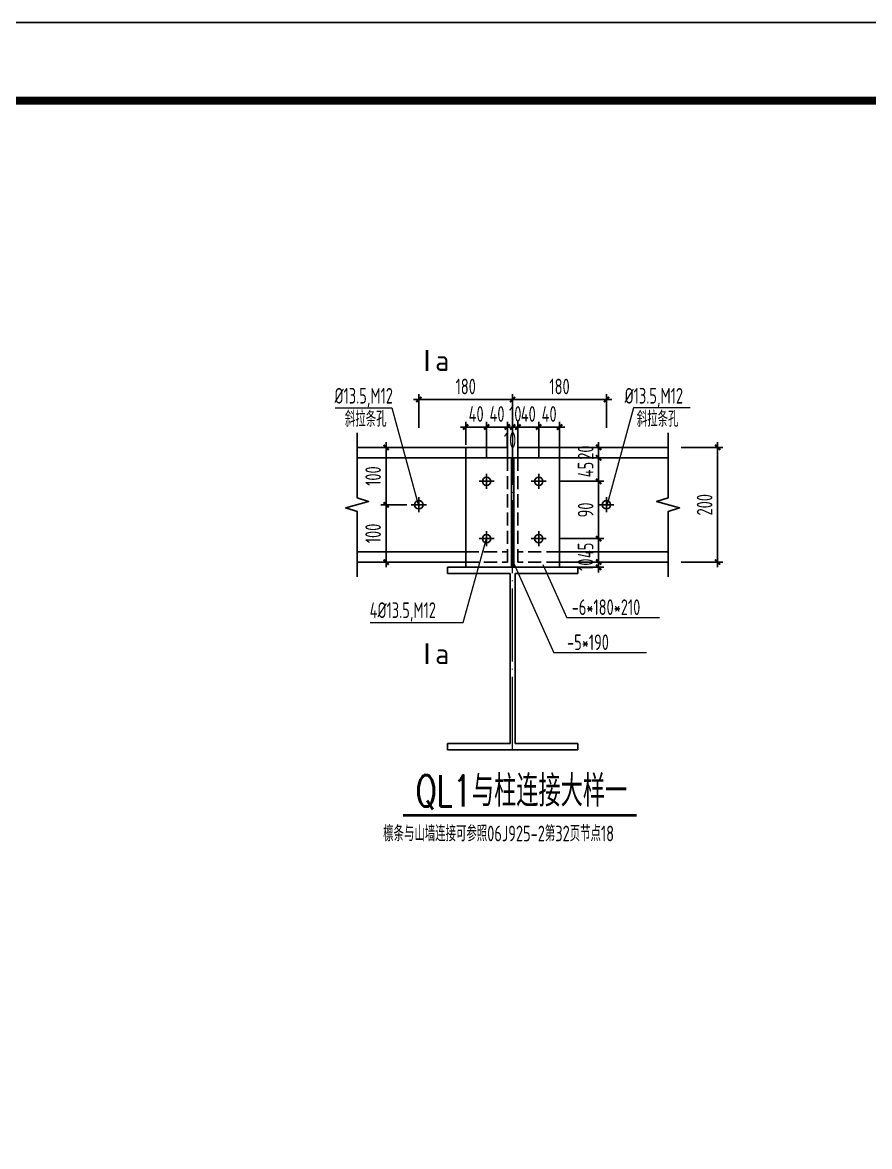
# Model space of a CAD drawing. Extents: x 19118 to 566552, y -1188739 to 92943.
# Drawn here: x 102077 to 118329, y -821847 to -800288 of the extents above; entities that cross this region are included whole.
import ezdxf

# ---------------------------------------------------------------- set-up
doc = ezdxf.new("R2010")
doc.units = 0
doc.header["$LTSCALE"] = 1000
doc.header["$MEASUREMENT"] = 0
doc.linetypes.add('DASH', pattern=[0.35, 0.25, -0.1])
doc.linetypes.add('DOTE', pattern=[2.42, 2, -0.2, 0.02, -0.2])
doc.layers.get('0').update_dxf_attribs({"linetype": 'CONTINUOUS'})
doc.layers.get('Defpoints').update_dxf_attribs({"linetype": 'CONTINUOUS'})
for name, color, linetype in [('AXIS', 3, 'CONTINUOUS'), ('BEAM', 4, 'CONTINUOUS'), ('COLU', 7, 'CONTINUOUS'), ('DIM', 3, 'CONTINUOUS'), ('NUM', 7, 'CONTINUOUS'), ('PUB_TITLE', 4, 'CONTINUOUS'), ('TEXT', 7, 'CONTINUOUS'), ('THICK', 6, 'CONTINUOUS'), ('THIN', 7, 'CONTINUOUS')]:
    doc.layers.add(name, color=color, linetype=linetype)
doc.styles.add('TSSD_Dimension', font='Tssdeng.shx', dxfattribs={"width": 0.7, "bigfont": 'hztxt.shx'})
doc.styles.add('TSSD_Label', font='tssdeng.shx', dxfattribs={"width": 0.6, "bigfont": 'hztxt.shx'})
doc.styles.add('TSSD_Rein', font='atssdeng.shx', dxfattribs={"width": 0.7, "bigfont": 'atssdchn.shx'})
doc.styles.add('正文', font='romans.shx', dxfattribs={"width": 0.71, "bigfont": 'hztxt.shx'})
doc.dimstyles.new('TSSD_10_100', dxfattribs={"dimtxt": 300, "dimasz": 100, "dimexe": 100, "dimexo": 250, "dimgap": 100, "dimtad": 1, "dimdec": 0, "dimlfac": 0.1, "dimzin": 0, "dimdsep": 46, "dimtxsty": 'TSSD_Dimension', "dimblk": 'ARCHTICK', "dimcen": 0, "dimdle": 100, "dimclrt": 7, "dimadec": 0, "dimazin": 0, "dimtfac": 1, "dimtdec": 0, "dimtix": 1, "dimtmove": 2, "dimatfit": 3, "dimldrblk": 'ARCHTICK', "dimfxl": 1, "dimtolj": 1, "dimtzin": 0, "dimarcsym": 0})

# ---------------------------------------------------------------- blocks, each defined once
blk = doc.blocks.new('A$C5D1D5D61')
at = {"layer": 'COLU', "linetype": 'ByBlock'}
for p, q in [((-57.7, 22.6), (192.3, 22.6)), ((-57.7, 10.6), (-57.7, 22.6)), ((192.3, 22.6), (192.3, 10.6)), ((-57.7, 10.6), (62.3, 10.6)), ((62.3, 10.6), (62.3, -315.4)), ((72.3, 10.6), (72.3, -315.4)), ((72.3, 10.6), (192.3, 10.6)), ((-57.7, -315.4), (62.3, -315.4)), ((-57.7, -327.4), (-57.7, -315.4)), ((72.3, -315.4), (192.3, -315.4)), ((192.3, -315.4), (192.3, -327.4)), ((-57.7, -327.4), (192.3, -327.4))]:
    blk.add_line(p, q, dxfattribs=at)
blk = doc.blocks.new('_ArchTick')
at = {"color": 0, "linetype": 'ByBlock', "const_width": 0.4}
blk.add_lwpolyline([(-0.5, -0.5), (0.5, 0.5)], dxfattribs=at)
blk = doc.blocks.new('*D728')
at = {"layer": 'Defpoints', "color": 0}
for p in [(111482, -807520), (109682, -808311), (111482, -808311)]:
    blk.add_point(p, dxfattribs=at)
at = {"layer": 'DIM', "color": 0, "lineweight": -2}
for p, q in [((109582, -807520), (111582, -807520)), ((109682, -808061), (109682, -807420)), ((111482, -808061), (111482, -807420))]:
    blk.add_line(p, q, dxfattribs=at)
at = {"layer": 'DIM', "color": 0, "lineweight": -2, "xscale": 100, "yscale": 100, "zscale": 100, "rotation": 180}
blk.add_blockref('_ArchTick', (109682, -807520), dxfattribs=at)
at = {"layer": 'DIM', "color": 0, "lineweight": -2, "xscale": 100, "yscale": 100, "zscale": 100}
blk.add_blockref('_ArchTick', (111482, -807520), dxfattribs=at)
at = {"layer": 'DIM', "color": 7, "insert": (110582, -807270), "char_height": 300, "attachment_point": 5, "style": 'TSSD_Dimension'}
blk.add_mtext('\\A1;180', dxfattribs=at)
blk = doc.blocks.new('*D729')
at = {"layer": 'Defpoints', "color": 0}
for p in [(113282, -807520), (111482, -808311), (113282, -808311)]:
    blk.add_point(p, dxfattribs=at)
at = {"layer": 'DIM', "color": 0, "lineweight": -2}
for p, q in [((111382, -807520), (113382, -807520)), ((111482, -808061), (111482, -807420)), ((113282, -808061), (113282, -807420))]:
    blk.add_line(p, q, dxfattribs=at)
at = {"layer": 'DIM', "color": 0, "lineweight": -2, "xscale": 100, "yscale": 100, "zscale": 100, "rotation": 180}
blk.add_blockref('_ArchTick', (111482, -807520), dxfattribs=at)
at = {"layer": 'DIM', "color": 0, "lineweight": -2, "xscale": 100, "yscale": 100, "zscale": 100}
blk.add_blockref('_ArchTick', (113282, -807520), dxfattribs=at)
at = {"layer": 'DIM', "color": 7, "insert": (112382, -807270), "char_height": 300, "attachment_point": 5, "style": 'TSSD_Dimension'}
blk.add_mtext('\\A1;180', dxfattribs=at)
blk = doc.blocks.new('*D730')
at = {"layer": 'Defpoints', "color": 0}
for p in [(110982, -808047), (110582, -808638), (110982, -808872)]:
    blk.add_point(p, dxfattribs=at)
at = {"layer": 'DIM', "color": 0, "lineweight": -2}
for p, q in [((110582, -808388), (110582, -807947)), ((110982, -808622), (110982, -807947)), ((110582, -808047), (110482, -808047)), ((110582, -808047), (110982, -808047)), ((110982, -808047), (111082, -808047))]:
    blk.add_line(p, q, dxfattribs=at)
at = {"layer": 'DIM', "color": 0, "lineweight": -2, "xscale": 100, "yscale": 100, "zscale": 100}
blk.add_blockref('_ArchTick', (110582, -808047), dxfattribs=at)
at = {"layer": 'DIM', "color": 0, "lineweight": -2, "xscale": 100, "yscale": 100, "zscale": 100, "rotation": 180}
blk.add_blockref('_ArchTick', (110982, -808047), dxfattribs=at)
at = {"layer": 'DIM', "color": 7, "insert": (110782, -807797), "char_height": 300, "attachment_point": 5, "style": 'TSSD_Dimension'}
blk.add_mtext('\\A1;40', dxfattribs=at)
blk = doc.blocks.new('*D731')
at = {"layer": 'Defpoints', "color": 0}
for p in [(111382, -808047), (110982, -808872), (111382, -808872)]:
    blk.add_point(p, dxfattribs=at)
at = {"layer": 'DIM', "color": 0, "lineweight": -2}
for p, q in [((110982, -808622), (110982, -807947)), ((111382, -808622), (111382, -807947)), ((110982, -808047), (110882, -808047)), ((110982, -808047), (111382, -808047)), ((111382, -808047), (111482, -808047))]:
    blk.add_line(p, q, dxfattribs=at)
at = {"layer": 'DIM', "color": 0, "lineweight": -2, "xscale": 100, "yscale": 100, "zscale": 100}
blk.add_blockref('_ArchTick', (110982, -808047), dxfattribs=at)
at = {"layer": 'DIM', "color": 0, "lineweight": -2, "xscale": 100, "yscale": 100, "zscale": 100, "rotation": 180}
blk.add_blockref('_ArchTick', (111382, -808047), dxfattribs=at)
at = {"layer": 'DIM', "color": 7, "insert": (111182, -807797), "char_height": 300, "attachment_point": 5, "style": 'TSSD_Dimension'}
blk.add_mtext('\\A1;40', dxfattribs=at)
blk = doc.blocks.new('*D732')
at = {"layer": 'Defpoints', "color": 0}
for p in [(111482, -808047), (111382, -808872), (111482, -808872)]:
    blk.add_point(p, dxfattribs=at)
at = {"layer": 'DIM', "color": 0, "lineweight": -2}
for p, q in [((111382, -808622), (111382, -807947)), ((111482, -808622), (111482, -807947)), ((111382, -808047), (111282, -808047)), ((111382, -808047), (111482, -808047)), ((111482, -808047), (111582, -808047))]:
    blk.add_line(p, q, dxfattribs=at)
at = {"layer": 'DIM', "color": 0, "lineweight": -2, "xscale": 100, "yscale": 100, "zscale": 100}
blk.add_blockref('_ArchTick', (111382, -808047), dxfattribs=at)
at = {"layer": 'DIM', "color": 0, "lineweight": -2, "xscale": 100, "yscale": 100, "zscale": 100, "rotation": 180}
blk.add_blockref('_ArchTick', (111482, -808047), dxfattribs=at)
at = {"layer": 'DIM', "color": 7, "insert": (111432, -808297), "char_height": 300, "attachment_point": 5, "style": 'TSSD_Dimension'}
blk.add_mtext('\\A1;10', dxfattribs=at)
blk = doc.blocks.new('*D733')
at = {"layer": 'Defpoints', "color": 0}
for p in [(111582, -808047), (111482, -808872), (111582, -808872)]:
    blk.add_point(p, dxfattribs=at)
at = {"layer": 'DIM', "color": 0, "lineweight": -2}
for p, q in [((111482, -808622), (111482, -807947)), ((111582, -808622), (111582, -807947)), ((111482, -808047), (111382, -808047)), ((111482, -808047), (111582, -808047)), ((111582, -808047), (111682, -808047))]:
    blk.add_line(p, q, dxfattribs=at)
at = {"layer": 'DIM', "color": 0, "lineweight": -2, "xscale": 100, "yscale": 100, "zscale": 100}
blk.add_blockref('_ArchTick', (111482, -808047), dxfattribs=at)
at = {"layer": 'DIM', "color": 0, "lineweight": -2, "xscale": 100, "yscale": 100, "zscale": 100, "rotation": 180}
blk.add_blockref('_ArchTick', (111582, -808047), dxfattribs=at)
at = {"layer": 'DIM', "color": 7, "insert": (111532, -807797), "char_height": 300, "attachment_point": 5, "style": 'TSSD_Dimension'}
blk.add_mtext('\\A1;10', dxfattribs=at)
blk = doc.blocks.new('*D734')
at = {"layer": 'Defpoints', "color": 0}
for p in [(111982, -808047), (111582, -808872), (111982, -808872)]:
    blk.add_point(p, dxfattribs=at)
at = {"layer": 'DIM', "color": 0, "lineweight": -2}
for p, q in [((111582, -808622), (111582, -807947)), ((111982, -808622), (111982, -807947)), ((111582, -808047), (111482, -808047)), ((111582, -808047), (111982, -808047)), ((111982, -808047), (112082, -808047))]:
    blk.add_line(p, q, dxfattribs=at)
at = {"layer": 'DIM', "color": 0, "lineweight": -2, "xscale": 100, "yscale": 100, "zscale": 100}
blk.add_blockref('_ArchTick', (111582, -808047), dxfattribs=at)
at = {"layer": 'DIM', "color": 0, "lineweight": -2, "xscale": 100, "yscale": 100, "zscale": 100, "rotation": 180}
blk.add_blockref('_ArchTick', (111982, -808047), dxfattribs=at)
at = {"layer": 'DIM', "color": 7, "insert": (111782, -807797), "char_height": 300, "attachment_point": 5, "style": 'TSSD_Dimension'}
blk.add_mtext('\\A1;40', dxfattribs=at)
blk = doc.blocks.new('*D735')
at = {"layer": 'Defpoints', "color": 0}
for p in [(112382, -808047), (111982, -808872), (112382, -808872)]:
    blk.add_point(p, dxfattribs=at)
at = {"layer": 'DIM', "color": 0, "lineweight": -2}
for p, q in [((111982, -808622), (111982, -807947)), ((112382, -808622), (112382, -807947)), ((111982, -808047), (111882, -808047)), ((111982, -808047), (112382, -808047)), ((112382, -808047), (112482, -808047))]:
    blk.add_line(p, q, dxfattribs=at)
at = {"layer": 'DIM', "color": 0, "lineweight": -2, "xscale": 100, "yscale": 100, "zscale": 100}
blk.add_blockref('_ArchTick', (111982, -808047), dxfattribs=at)
at = {"layer": 'DIM', "color": 0, "lineweight": -2, "xscale": 100, "yscale": 100, "zscale": 100, "rotation": 180}
blk.add_blockref('_ArchTick', (112382, -808047), dxfattribs=at)
at = {"layer": 'DIM', "color": 7, "insert": (112182, -807797), "char_height": 300, "attachment_point": 5, "style": 'TSSD_Dimension'}
blk.add_mtext('\\A1;40', dxfattribs=at)
blk = doc.blocks.new('*D736')
at = {"layer": 'Defpoints', "color": 0}
for p in [(112382, -808438), (112382, -808638), (113132, -808638)]:
    blk.add_point(p, dxfattribs=at)
at = {"layer": 'DIM', "color": 0, "lineweight": -2}
for p, q in [((112632, -808438), (113232, -808438)), ((113132, -808438), (113132, -808338)), ((113132, -808438), (113132, -808638)), ((112632, -808638), (113232, -808638)), ((113132, -808638), (113132, -808738))]:
    blk.add_line(p, q, dxfattribs=at)
at = {"layer": 'DIM', "color": 0, "lineweight": -2, "xscale": 100, "yscale": 100, "zscale": 100}
for p, rotation in [((113132, -808438), 270), ((113132, -808638), 90)]:
    blk.add_blockref('_ArchTick', p, dxfattribs=dict(at, rotation=rotation))
at = {"layer": 'DIM', "color": 7, "insert": (112882, -808538), "char_height": 300, "attachment_point": 5, "rotation": 90, "style": 'TSSD_Dimension'}
blk.add_mtext('\\A1;20', dxfattribs=at)
blk = doc.blocks.new('*D737')
at = {"layer": 'Defpoints', "color": 0}
for p in [(112382, -808638), (112126, -809088), (113132, -809088)]:
    blk.add_point(p, dxfattribs=at)
at = {"layer": 'DIM', "color": 0, "lineweight": -2}
for p, q in [((112632, -808638), (113232, -808638)), ((113132, -808638), (113132, -808538)), ((113132, -808638), (113132, -809088)), ((112376, -809088), (113232, -809088)), ((113132, -809088), (113132, -809188))]:
    blk.add_line(p, q, dxfattribs=at)
at = {"layer": 'DIM', "color": 0, "lineweight": -2, "xscale": 100, "yscale": 100, "zscale": 100}
for p, rotation in [((113132, -808638), 270), ((113132, -809088), 90)]:
    blk.add_blockref('_ArchTick', p, dxfattribs=dict(at, rotation=rotation))
at = {"layer": 'DIM', "color": 7, "insert": (112882, -808863), "char_height": 300, "attachment_point": 5, "rotation": 90, "style": 'TSSD_Dimension'}
blk.add_mtext('\\A1;45', dxfattribs=at)
blk = doc.blocks.new('*D738')
at = {"layer": 'Defpoints', "color": 0}
for p in [(112126, -809088), (112126, -810188), (113132, -810188)]:
    blk.add_point(p, dxfattribs=at)
at = {"layer": 'DIM', "color": 0, "lineweight": -2}
for p, q in [((112376, -809088), (113232, -809088)), ((113132, -808988), (113132, -810288)), ((112376, -810188), (113232, -810188))]:
    blk.add_line(p, q, dxfattribs=at)
at = {"layer": 'DIM', "color": 0, "lineweight": -2, "xscale": 100, "yscale": 100, "zscale": 100}
for p, rotation in [((113132, -809088), 90), ((113132, -810188), 270)]:
    blk.add_blockref('_ArchTick', p, dxfattribs=dict(at, rotation=rotation))
at = {"layer": 'DIM', "color": 7, "insert": (112882, -809638), "char_height": 300, "attachment_point": 5, "rotation": 90, "style": 'TSSD_Dimension'}
blk.add_mtext('\\A1;90', dxfattribs=at)
blk = doc.blocks.new('*D739')
at = {"layer": 'Defpoints', "color": 0}
for p in [(112126, -810188), (112126, -810638), (113132, -810638)]:
    blk.add_point(p, dxfattribs=at)
at = {"layer": 'DIM', "color": 0, "lineweight": -2}
for p, q in [((113132, -810188), (113132, -810088)), ((112376, -810188), (113232, -810188)), ((113132, -810188), (113132, -810638)), ((112376, -810638), (113232, -810638)), ((113132, -810638), (113132, -810738))]:
    blk.add_line(p, q, dxfattribs=at)
at = {"layer": 'DIM', "color": 0, "lineweight": -2, "xscale": 100, "yscale": 100, "zscale": 100}
for p, rotation in [((113132, -810188), 270), ((113132, -810638), 90)]:
    blk.add_blockref('_ArchTick', p, dxfattribs=dict(at, rotation=rotation))
at = {"layer": 'DIM', "color": 7, "insert": (112882, -810413), "char_height": 300, "attachment_point": 5, "rotation": 90, "style": 'TSSD_Dimension'}
blk.add_mtext('\\A1;45', dxfattribs=at)
blk = doc.blocks.new('*D740')
at = {"layer": 'Defpoints', "color": 0}
for p in [(112126, -810638), (112126, -810738), (113132, -810738)]:
    blk.add_point(p, dxfattribs=at)
at = {"layer": 'DIM', "color": 0, "lineweight": -2}
for p, q in [((113132, -810638), (113132, -810538)), ((112376, -810638), (113232, -810638)), ((112376, -810738), (113232, -810738)), ((113132, -810638), (113132, -810738)), ((113132, -810738), (113132, -810838))]:
    blk.add_line(p, q, dxfattribs=at)
at = {"layer": 'DIM', "color": 0, "lineweight": -2, "xscale": 100, "yscale": 100, "zscale": 100}
for p, rotation in [((113132, -810638), 270), ((113132, -810738), 90)]:
    blk.add_blockref('_ArchTick', p, dxfattribs=dict(at, rotation=rotation))
at = {"layer": 'DIM', "color": 7, "insert": (112882, -810688), "char_height": 300, "attachment_point": 5, "rotation": 90, "style": 'TSSD_Dimension'}
blk.add_mtext('\\A1;10', dxfattribs=at)
blk = doc.blocks.new('*D741')
at = {"layer": 'Defpoints', "color": 0}
for p in [(109699, -808438), (109055, -809538), (109699, -809538)]:
    blk.add_point(p, dxfattribs=at)
at = {"layer": 'DIM', "color": 0, "lineweight": -2}
for p, q in [((109449, -808438), (108955, -808438)), ((109055, -808338), (109055, -809638)), ((109449, -809538), (108955, -809538))]:
    blk.add_line(p, q, dxfattribs=at)
at = {"layer": 'DIM', "color": 0, "lineweight": -2, "xscale": 100, "yscale": 100, "zscale": 100}
for p, rotation in [((109055, -808438), 90), ((109055, -809538), 270)]:
    blk.add_blockref('_ArchTick', p, dxfattribs=dict(at, rotation=rotation))
at = {"layer": 'DIM', "color": 7, "insert": (108805, -808988), "char_height": 300, "attachment_point": 5, "rotation": 90, "style": 'TSSD_Dimension'}
blk.add_mtext('\\A1;100', dxfattribs=at)
blk = doc.blocks.new('*D742')
at = {"layer": 'Defpoints', "color": 0}
for p in [(109699, -809538), (109055, -810638), (109699, -810638)]:
    blk.add_point(p, dxfattribs=at)
at = {"layer": 'DIM', "color": 0, "lineweight": -2}
for p, q in [((109055, -809438), (109055, -810738)), ((109449, -809538), (108955, -809538)), ((109449, -810638), (108955, -810638))]:
    blk.add_line(p, q, dxfattribs=at)
at = {"layer": 'DIM', "color": 0, "lineweight": -2, "xscale": 100, "yscale": 100, "zscale": 100}
for p, rotation in [((109055, -809538), 90), ((109055, -810638), 270)]:
    blk.add_blockref('_ArchTick', p, dxfattribs=dict(at, rotation=rotation))
at = {"layer": 'DIM', "color": 7, "insert": (108805, -810088), "char_height": 300, "attachment_point": 5, "rotation": 90, "style": 'TSSD_Dimension'}
blk.add_mtext('\\A1;100', dxfattribs=at)
blk = doc.blocks.new('A$C3073000E')
at = {"layer": 'THIN', "color": 1}
for p, q in [((116, 1), (-172, 1)), ((-28, 145), (-28, -143))]:
    blk.add_line(p, q, dxfattribs=at)
blk.add_circle((-28, 1), 80, dxfattribs=at)
blk = doc.blocks.new('*D743')
at = {"layer": 'Defpoints', "color": 0}
for p in [(114465, -808438), (114465, -810638), (115415, -810638)]:
    blk.add_point(p, dxfattribs=at)
at = {"layer": 'DIM', "color": 0, "lineweight": -2}
for p, q in [((114715, -808438), (115515, -808438)), ((115415, -808338), (115415, -810738)), ((114715, -810638), (115515, -810638))]:
    blk.add_line(p, q, dxfattribs=at)
at = {"layer": 'DIM', "color": 0, "lineweight": -2, "xscale": 100, "yscale": 100, "zscale": 100}
for p, rotation in [((115415, -808438), 90), ((115415, -810638), 270)]:
    blk.add_blockref('_ArchTick', p, dxfattribs=dict(at, rotation=rotation))
at = {"layer": 'DIM', "color": 7, "insert": (115165, -809538), "char_height": 300, "attachment_point": 5, "rotation": 90, "style": 'TSSD_Dimension'}
blk.add_mtext('\\A1;200', dxfattribs=at)

msp = doc.modelspace()

# ---------------------------------------------------------------- linework, layer by layer
at = {"layer": 'AXIS', "linetype": 'DOTE', "lineweight": 5, "ltscale": 0.7}
msp.add_line((111481.95, -814238.12), (111481.95, -807925.81), dxfattribs=at)
at = {"layer": 'BEAM', "linetype": 'ByBlock'}
for p, q in [((111381.94, -808438.31), (108498.98, -808438.31)), ((110581.9, -810737.95), (110581.9, -808438.31)), ((114464.92, -808438.31), (111581.95, -808438.31)), ((112381.99, -810737.95), (112381.99, -808438.31)), ((111381.94, -808638.32), (108498.98, -808638.32)), ((112381.99, -808638.32), (110581.9, -808638.32)), ((111456.95, -808638.32), (111456.95, -810737.95)), ((111506.95, -808638.32), (111506.95, -810737.95)), ((114464.92, -808638.32), (111581.95, -808638.32)), ((110581.9, -810437.93), (108498.98, -810437.93)), ((114464.92, -810437.93), (112381.99, -810437.93)), ((110581.9, -810637.94), (108498.98, -810637.94)), ((112381.99, -810737.95), (110581.9, -810737.95)), ((114464.92, -810637.94), (112381.99, -810637.94))]:
    msp.add_line(p, q, dxfattribs=at)
at = {"layer": 'BEAM', "linetype": 'DASH'}
for p, q in [((111381.94, -810637.94), (111381.94, -808438.31)), ((111581.95, -810637.94), (111581.95, -808438.31)), ((110581.9, -810437.93), (111381.94, -810437.93)), ((112381.99, -810437.93), (111581.95, -810437.93)), ((110581.9, -810637.94), (111381.94, -810637.94)), ((112381.99, -810637.94), (111581.95, -810637.94))]:
    msp.add_line(p, q, dxfattribs=at)
at = {"layer": 'NUM', "const_width": 50, "elevation": -288.01}
msp.add_lwpolyline([(109379.89, -815496.21), (113859.87, -815496.21)], dxfattribs=at)
at = {"layer": 'PUB_TITLE'}
msp.add_lwpolyline([(77811.65, -889388.06), (235461.65, -889388.06), (235461.65, -800288.06), (77811.65, -800288.06)], close=True, dxfattribs=at)
at = {"layer": 'PUB_TITLE', "const_width": 150}
msp.add_lwpolyline([(81561.65, -887888.06), (233961.65, -887888.06), (233961.65, -801788.06), (81561.65, -801788.06)], close=True, dxfattribs=at)
at = {"layer": 'TEXT', "lineweight": 9}
for p, q in [((108074.91, -807681.18), (109162.45, -807681.18)), ((109162.45, -807681.18), (109681.69, -809575.72)), ((113801.45, -807681.18), (113282.21, -809575.72)), ((114888.99, -807681.18), (113801.45, -807681.18)), ((110530.73, -811797.17, -288.01), (110981.92, -810187.92)), ((111506.95, -810667.33), (112270.17, -812377.14, -288.01)), ((112063.24, -810681.3, -288.01), (112522.17, -811704.53, -288.01)), ((108748, -811797.17, -288.01), (110530.73, -811797.17, -288.01)), ((114301.29, -811704.53, -288.01), (112522.17, -811704.53, -288.01)), ((114049.29, -812377.14, -288.01), (112270.17, -812377.14, -288.01))]:
    msp.add_line(p, q, dxfattribs=at)
at = {"layer": 'THICK', "const_width": 50}
for points in [[(109837.11, -806970.71), (109837.11, -806570.69)], [(109837.11, -812194.53), (109837.11, -812594.55)]]:
    msp.add_lwpolyline(points, dxfattribs=at)
at = {"layer": 'THIN'}
for points in [[(108498.98, -808158.3), (108498.98, -809408.12), (108718.99, -809478.12), (108278.97, -809598.13), (108498.98, -809668.13), (108498.98, -810917.96)], [(114464.92, -808158.3), (114464.92, -809408.12), (114244.91, -809478.12), (114684.93, -809598.13), (114464.92, -809668.13), (114464.92, -810917.96)]]:
    msp.add_lwpolyline(points, dxfattribs=at)

# ---------------------------------------------------------------- block references
at = {"layer": 'BEAM', "linetype": 'ByBlock', "xscale": 1.000050000031479, "yscale": 1.000049999915063, "zscale": 1.00005}
for p in [(111010.23, -809089.21), (112010.28, -809089.21), (109710.16, -809538.99), (113310.34, -809538.99), (111010.23, -810188.79), (112010.28, -810188.79)]:
    msp.add_blockref('A$C3073000E', p, dxfattribs=at)
at = {"layer": 'COLU', "linetype": 'ByBlock', "xscale": 10.00049999996554, "yscale": 10.00050000008196, "zscale": 10.0005}
msp.add_blockref('A$C5D1D5D61', (110808.82, -810963.75), dxfattribs=at)

# ---------------------------------------------------------------- texts
at = {"layer": 'TEXT', "lineweight": 9}
for s, height, style, width, p in [('%%c13.5,M12', 300.015, 'TSSD_Rein', 0.7, (108064.63, -807597.78)), ('%%c13.5,M12', 300.015, 'TSSD_Rein', 0.7, (113631.12, -807597.78)), ('斜拉条孔', 300.015, 'TSSD_Rein', 0.7, (108264.28, -808042.25)), ('斜拉条孔', 300.015, 'TSSD_Rein', 0.7, (113864.54, -808042.25)), ('4%%c13.5,M12', 300.015, 'TSSD_Rein', 0.7, (108739.38, -811709.73, -288.01)), ('-6*180*210', 300.015, 'TSSD_Rein', 0.7, (112614.8, -811652.59, -288.01)), ('-5*190', 300.015, 'TSSD_Rein', 0.7, (112525.77, -812325.2, -288.01)), ('QL1与柱连接大样一', 600.038, '正文', 0.71, (109622.2, -815326.53, -288.01))]:
    msp.add_text(s, height=height, dxfattribs=dict(at, style=style, width=width)).set_placement(p)
at = {"layer": 'TEXT', "lineweight": 5, "style": 'TSSD_Rein', "width": 0.7}
msp.add_text('檩条与山墙连接可参照06J925-2第32页节点18', height=300.015, dxfattribs=at).set_placement((108998.26, -815993.25, -288.01))
at = {"layer": 'THICK', "style": 'TSSD_Label'}
for p in [(109995.45, -806970.71), (109995.45, -812594.55)]:
    msp.add_text('a', height=400.02, dxfattribs=at).set_placement(p)

# ---------------------------------------------------------------- dimensions: what is measured, and where the dimension line sits
at = {"layer": 'DIM'}
for base, p1, p2, picture, middle in [((111481.95, -807520.31), (109681.86, -808311.41), (111481.95, -808311.41), '*D728', (110581.9, -807270.31)), ((113282.04, -807520.31), (111481.95, -808311.41), (113282.04, -808311.41), '*D729', (112381.99, -807270.31)), ((110981.92, -808046.93), (110581.9, -808638.32), (110981.92, -808872.33), '*D730', (110781.91, -807796.93)), ((111381.94, -808046.93), (110981.92, -808872.33), (111381.94, -808872.33), '*D731', (111181.93, -807796.93)), ((111581.95, -808046.93), (111481.95, -808872.33), (111581.95, -808872.33), '*D733', (111531.95, -807796.93)), ((111981.97, -808046.93), (111581.95, -808872.33), (111981.97, -808872.33), '*D734', (111781.96, -807796.93)), ((112381.99, -808046.93), (111981.97, -808872.33), (112381.99, -808872.33), '*D735', (112181.98, -807796.93))]:
    dim = msp.add_linear_dim(base=base, p1=p1, p2=p2, dimstyle='TSSD_10_100', dxfattribs=at)
    dim.commit()
    dim.dimension.update_dxf_attribs({"geometry": picture, "text_midpoint": middle})
dim = msp.add_linear_dim(base=(111481.95, -808046.93), p1=(111381.94, -808872.33), p2=(111481.95, -808872.33), dimstyle='TSSD_10_100', dxfattribs=at)
dim.commit()
dim.dimension.update_dxf_attribs({"geometry": '*D732', "text_midpoint": (111431.95, -808296.95), "dimtype": 160})
for base, p1, p2, text, picture, middle in [((109054.55, -809538.13), (109699.06, -808438.31), (109699.06, -809538.13), '100', '*D741', (108804.55, -808988.22)), ((115414.72, -810637.94), (114464.92, -808438.31), (114464.92, -810637.94), '200', '*D743', (115164.72, -809538.13)), ((113131.91, -810187.92), (112125.98, -809088.34), (112125.98, -810187.92), '90', '*D738', (112881.91, -809638.13)), ((109054.55, -810637.94), (109699.06, -809538.13), (109699.06, -810637.94), '100', '*D742', (108804.55, -810088.03))]:
    dim = msp.add_linear_dim(base=base, p1=p1, p2=p2, angle=90, text=text, dimstyle='TSSD_10_100', dxfattribs=at)
    dim.commit()
    dim.dimension.update_dxf_attribs({"geometry": picture, "text_midpoint": middle})
for base, p1, p2, picture, middle in [((113131.91, -808638.32), (112381.99, -808438.31), (112381.99, -808638.32), '*D736', (112881.91, -808538.31)), ((113131.91, -809088.34), (112381.99, -808638.32), (112125.98, -809088.34), '*D737', (112881.91, -808863.33)), ((113131.91, -810637.94), (112125.98, -810187.92), (112125.98, -810637.94), '*D739', (112881.91, -810412.93)), ((113131.91, -810737.95), (112125.98, -810637.94), (112125.98, -810737.95), '*D740', (112881.91, -810687.94))]:
    dim = msp.add_linear_dim(base=base, p1=p1, p2=p2, angle=90, dimstyle='TSSD_10_100', dxfattribs=at)
    dim.commit()
    dim.dimension.update_dxf_attribs({"geometry": picture, "text_midpoint": middle})

doc.saveas('drawing.dxf')
